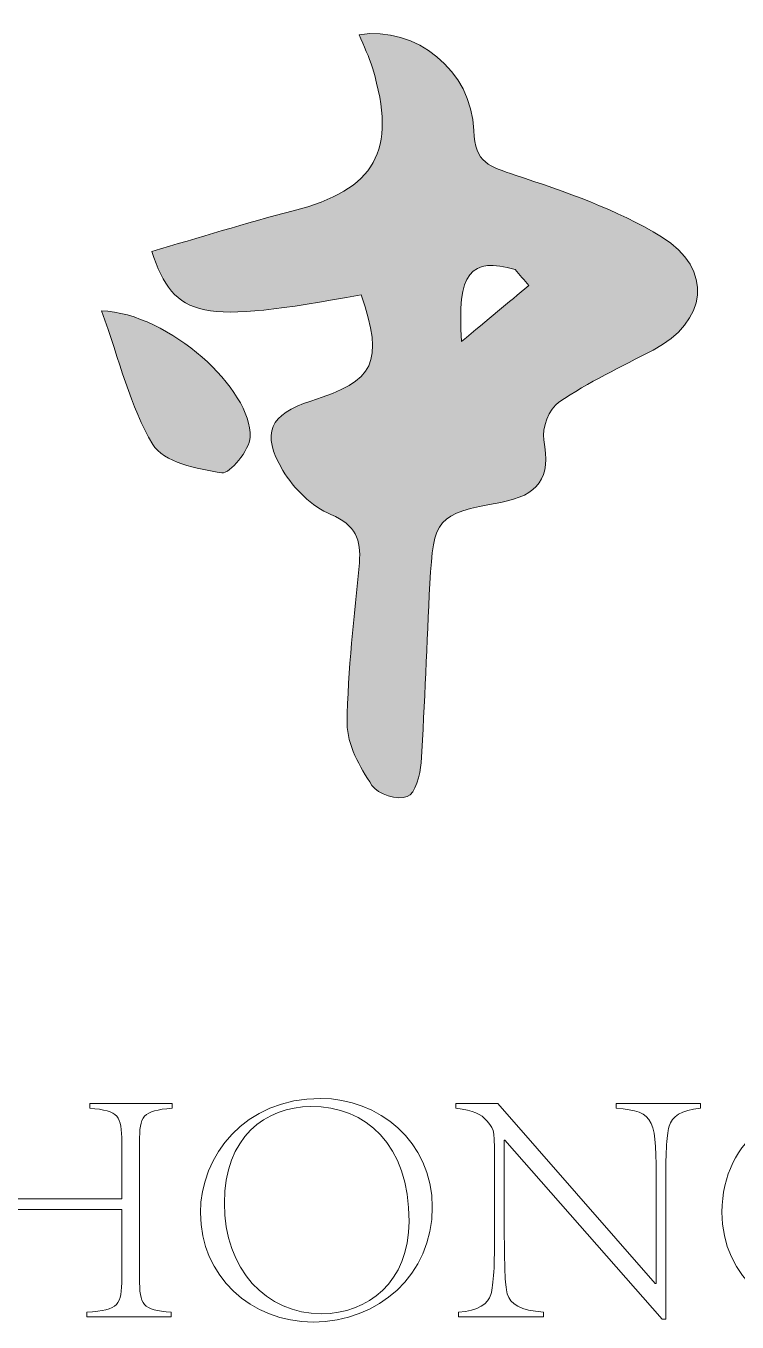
# Model space of a CAD drawing. Header units: inches. Extents: x -3733042 to -3450527, y 579159 to 997713.
# Drawn here: x -3455896 to -3454789, y 646301 to 648319 of the extents above; entities that cross this region are included whole.
import ezdxf

# ---------------------------------------------------------------- set-up
doc = ezdxf.new("R2010")
doc.units = ezdxf.units.IN
doc.header["$LTSCALE"] = 1000
doc.header["$MEASUREMENT"] = 0
doc.layers.get('0').update_dxf_attribs({"lineweight": 18})

msp = doc.modelspace()

# ---------------------------------------------------------------- hatches: boundary and pattern name
h = msp.add_hatch(color=256)
edge = h.paths.add_edge_path(flags=0)
edge.add_spline(control_points=[(-3455374.2, 647900.6), (-3455338.6, 647795.1), (-3455352.5, 647766.7), (-3455452.6, 647734.9)], knot_values=[0, 0, 0, 0, 222.095352, 222.095352, 222.095352, 222.095352], weights=[1, 1, 1, 1], degree=3, periodic=0)
edge.add_spline(control_points=[(-3455452.6, 647734.9), (-3455516.2, 647714.6), (-3455531, 647685.2), (-3455496.2, 647627)], knot_values=[0, 0, 0, 0, 145.395063, 145.395063, 145.395063, 145.395063], weights=[1, 1, 1, 1], degree=3, periodic=0)
edge.add_spline(control_points=[(-3455496.2, 647627), (-3455479.3, 647598.7), (-3455451, 647570.8), (-3455421.3, 647558.3)], knot_values=[0, 0, 0, 0, 103.232479, 103.232479, 103.232479, 103.232479], weights=[1, 1, 1, 1], degree=3, periodic=0)
edge.add_spline(control_points=[(-3455421.3, 647558.3), (-3455382.8, 647541.9), (-3455373.9, 647519), (-3455377.1, 647483.1)], knot_values=[0, 0, 0, 0, 95.380814, 95.380814, 95.380814, 95.380814], weights=[1, 1, 1, 1], degree=3, periodic=0)
edge.add_spline(control_points=[(-3455377.1, 647483.1), (-3455384.4, 647399.7), (-3455395.5, 647316.3), (-3455396.1, 647232.8)], knot_values=[0, 0, 0, 0, 251.150003, 251.150003, 251.150003, 251.150003], weights=[1, 1, 1, 1], degree=3, periodic=0)
edge.add_spline(control_points=[(-3455396.1, 647232.8), (-3455396.3, 647200.3), (-3455376.3, 647165), (-3455357.4, 647136.3)], knot_values=[0, 0, 0, 0, 105.340649, 105.340649, 105.340649, 105.340649], weights=[1, 1, 1, 1], degree=3, periodic=0)
edge.add_spline(control_points=[(-3455357.4, 647136.3), (-3455348.7, 647123), (-3455316.9, 647113.1), (-3455302.5, 647118.9)], knot_values=[0, 0, 0, 0, 60.501459, 60.501459, 60.501459, 60.501459], weights=[1, 1, 1, 1], degree=3, periodic=0)
edge.add_spline(control_points=[(-3455302.5, 647118.9), (-3455290, 647123.9), (-3455282.2, 647152.9), (-3455281, 647171.8)], knot_values=[0, 0, 0, 0, 59.131644, 59.131644, 59.131644, 59.131644], weights=[1, 1, 1, 1], degree=3, periodic=0)
edge.add_spline(control_points=[(-3455281, 647171.8), (-3455274.9, 647264.7), (-3455272.4, 647357.9), (-3455267.2, 647450.9)], knot_values=[0, 0, 0, 0, 279.493308, 279.493308, 279.493308, 279.493308], weights=[1, 1, 1, 1], degree=3, periodic=0)
edge.add_spline(control_points=[(-3455267.2, 647450.9), (-3455261.5, 647552.6), (-3455257.3, 647558.8), (-3455156.9, 647577.2)], knot_values=[0, 0, 0, 0, 195.607582, 195.607582, 195.607582, 195.607582], weights=[1, 1, 1, 1], degree=3, periodic=0)
edge.add_spline(control_points=[(-3455156.9, 647577.2), (-3455098.6, 647588), (-3455078, 647615.4), (-3455089.9, 647674.6)], knot_values=[0, 0, 0, 0, 137.986296, 137.986296, 137.986296, 137.986296], weights=[1, 1, 1, 1], degree=3, periodic=0)
edge.add_spline(control_points=[(-3455089.9, 647674.6), (-3455093.5, 647692.5), (-3455081.3, 647723.2), (-3455066.3, 647733.2)], knot_values=[0, 0, 0, 0, 65.857334, 65.857334, 65.857334, 65.857334], weights=[1, 1, 1, 1], degree=3, periodic=0)
edge.add_spline(control_points=[(-3455066.3, 647733.2), (-3455020.1, 647764.2), (-3454969.5, 647788.8), (-3454919.8, 647814.4)], knot_values=[0, 0, 0, 0, 167.57061, 167.57061, 167.57061, 167.57061], weights=[1, 1, 1, 1], degree=3, periodic=0)
edge.add_spline(control_points=[(-3454919.8, 647814.4), (-3454835.4, 647857.8), (-3454824.4, 647940.6), (-3454906.5, 647990.8)], knot_values=[0, 0, 0, 0, 227.254913, 227.254913, 227.254913, 227.254913], weights=[1, 1, 1, 1], degree=3, periodic=0)
edge.add_spline(control_points=[(-3454906.5, 647990.8), (-3454976.3, 648033.5), (-3455056.4, 648061), (-3455134.6, 648087)], knot_values=[0, 0, 0, 0, 248.153102, 248.153102, 248.153102, 248.153102], weights=[1, 1, 1, 1], degree=3, periodic=0)
edge.add_spline(control_points=[(-3455134.6, 648087), (-3455173.5, 648100), (-3455197.4, 648105.1), (-3455199, 648156.3)], knot_values=[0, 0, 0, 0, 104.659074, 104.659074, 104.659074, 104.659074], weights=[1, 1, 1, 1], degree=3, periodic=0)
edge.add_spline(control_points=[(-3455199, 648156.3), (-3455201.7, 648250.1), (-3455289.7, 648319.2), (-3455377.3, 648305.6)], knot_values=[0, 0, 0, 0, 261.986042, 261.986042, 261.986042, 261.986042], weights=[1, 1, 1, 1], degree=3, periodic=0)
edge.add_spline(control_points=[(-3455377.3, 648305.6), (-3455370.2, 648288), (-3455361.9, 648271.3), (-3455356.6, 648253.7)], knot_values=[0, 0, 0, 0, 55.980452, 55.980452, 55.980452, 55.980452], weights=[1, 1, 1, 1], degree=3, periodic=0)
edge.add_spline(control_points=[(-3455356.6, 648253.7), (-3455317.5, 648124.3), (-3455352, 648064.2), (-3455480.4, 648031.2)], knot_values=[0, 0, 0, 0, 300.912516, 300.912516, 300.912516, 300.912516], weights=[1, 1, 1, 1], degree=3, periodic=0)
edge.add_spline(control_points=[(-3455480.4, 648031.2), (-3455554.1, 648012.2), (-3455626.9, 647989.3), (-3455700.3, 647968.1)], knot_values=[0, 0, 0, 0, 228.772567, 228.772567, 228.772567, 228.772567], weights=[1, 1, 1, 1], degree=3, periodic=0)
edge.add_spline(control_points=[(-3455700.3, 647968.1), (-3455665.2, 647862.1), (-3455624.1, 647854.3), (-3455374.2, 647900.6)], knot_values=[0, 0, 0, 0, 375.920052, 375.920052, 375.920052, 375.920052], weights=[1, 1, 1, 1], degree=3, periodic=0)
edge = h.paths.add_edge_path(flags=0)
edge.add_spline(control_points=[(-3455217.8, 647827.9), (-3455225.6, 647935.5), (-3455203.7, 647959.8), (-3455134.4, 647939.8)], knot_values=[0, 0, 0, 0, 182.185542, 182.185542, 182.185542, 182.185542], weights=[1, 1, 1, 1], degree=3, periodic=0)
edge.add_spline(control_points=[(-3455134.4, 647939.8), (-3455127.4, 647931.5), (-3455120.3, 647923.2), (-3455113.3, 647914.8)], knot_values=[0, 0, 0, 0, 32.685925, 32.685925, 32.685925, 32.685925], weights=[1, 1, 1, 1], degree=3, periodic=0)
edge.add_spline(control_points=[(-3455113.3, 647914.8), (-3455145, 647888.4), (-3455176.8, 647862.1), (-3455217.8, 647827.9)], knot_values=[0, 0, 0, 0, 135.931716, 135.931716, 135.931716, 135.931716], weights=[1, 1, 1, 1], degree=3, periodic=0)
h = msp.add_hatch(color=256)
edge = h.paths.add_edge_path(flags=0)
edge.add_spline(control_points=[(-3455698.9, 647667.4), (-3455682.5, 647640), (-3455629.5, 647629.2), (-3455591.2, 647623.3)], knot_values=[0, 0, 0, 0, 119.426089, 119.426089, 119.426089, 119.426089], weights=[1, 1, 1, 1], degree=3, periodic=0)
edge.add_spline(control_points=[(-3455591.2, 647623.3), (-3455578.9, 647621.4), (-3455547.9, 647658.7), (-3455547.1, 647678.9)], knot_values=[0, 0, 0, 0, 74.527892, 74.527892, 74.527892, 74.527892], weights=[1, 1, 1, 1], degree=3, periodic=0)
edge.add_spline(control_points=[(-3455547.1, 647678.9), (-3455544, 647752.8), (-3455672.9, 647871.4), (-3455778.6, 647875.7)], knot_values=[0, 0, 0, 0, 324.97153, 324.97153, 324.97153, 324.97153], weights=[1, 1, 1, 1], degree=3, periodic=0)
edge.add_spline(control_points=[(-3455778.6, 647875.7), (-3455750.2, 647797.1), (-3455734.2, 647726.5), (-3455698.9, 647667.4)], knot_values=[0, 0, 0, 0, 223.473372, 223.473372, 223.473372, 223.473372], weights=[1, 1, 1, 1], degree=3, periodic=0)

# ---------------------------------------------------------------- linework, layer by layer
for p, q in [((-3455797, 646641.1), (-3455797, 646633.6)), ((-3455668.5, 646641.1), (-3455668.5, 646633.6)), ((-3455226.9, 646641.1), (-3455226.9, 646633.6)), ((-3454977.4, 646641.1), (-3454977.4, 646633.6)), ((-3454845.8, 646641.1), (-3454845.8, 646633.6)), ((-3455747.1, 646580.5), (-3455747.1, 646492.4)), ((-3455719.4, 646580.5), (-3455719.4, 646369.2)), ((-3455151.5, 646583.7), (-3455151.5, 646442.5)), ((-3455166.4, 646557.7), (-3455166.4, 646442.5)), ((-3454914.8, 646512), (-3454914.8, 646360.7)), ((-3454899.9, 646512), (-3454899.9, 646305)), ((-3455747.1, 646475.9), (-3455747.1, 646369.2)), ((-3455801.2, 646316.1), (-3455801.2, 646308.7)), ((-3455670.1, 646316.1), (-3455670.1, 646308.7)), ((-3455222.7, 646316.1), (-3455222.7, 646308.7)), ((-3455090.5, 646316.1), (-3455090.5, 646308.7))]:
    msp.add_line(p, q)
for points in [[(-3455377.3, 648305.6), (-3455289.7, 648319.2), (-3455201.7, 648250.1), (-3455199, 648156.3)], [(-3455356.6, 648253.7), (-3455361.9, 648271.3), (-3455370.2, 648288), (-3455377.3, 648305.6)], [(-3455480.4, 648031.2), (-3455352, 648064.2), (-3455317.5, 648124.3), (-3455356.6, 648253.7)], [(-3455199, 648156.3), (-3455197.4, 648105.1), (-3455173.5, 648100), (-3455134.6, 648087)], [(-3455134.6, 648087), (-3455056.4, 648061), (-3454976.3, 648033.5), (-3454906.5, 647990.8)], [(-3455700.3, 647968.1), (-3455626.9, 647989.3), (-3455554.1, 648012.2), (-3455480.4, 648031.2)], [(-3454906.5, 647990.8), (-3454824.4, 647940.6), (-3454835.4, 647857.8), (-3454919.8, 647814.4)], [(-3455374.2, 647900.6), (-3455624.1, 647854.3), (-3455665.2, 647862.1), (-3455700.3, 647968.1)], [(-3455134.4, 647939.8), (-3455203.7, 647959.8), (-3455225.6, 647935.5), (-3455217.8, 647827.9)], [(-3455113.3, 647914.8), (-3455120.3, 647923.2), (-3455127.4, 647931.5), (-3455134.4, 647939.8)], [(-3455217.8, 647827.9), (-3455176.8, 647862.1), (-3455145, 647888.4), (-3455113.3, 647914.8)], [(-3455452.6, 647734.9), (-3455352.5, 647766.7), (-3455338.6, 647795.1), (-3455374.2, 647900.6)], [(-3455778.6, 647875.7), (-3455672.9, 647871.4), (-3455544, 647752.8), (-3455547.1, 647678.9)], [(-3455698.9, 647667.4), (-3455734.2, 647726.5), (-3455750.2, 647797.1), (-3455778.6, 647875.7)], [(-3454919.8, 647814.4), (-3454969.5, 647788.8), (-3455020.1, 647764.2), (-3455066.3, 647733.2)], [(-3455496.2, 647627), (-3455531, 647685.2), (-3455516.2, 647714.6), (-3455452.6, 647734.9)], [(-3455066.3, 647733.2), (-3455081.3, 647723.2), (-3455093.5, 647692.5), (-3455089.9, 647674.6)], [(-3455547.1, 647678.9), (-3455547.9, 647658.7), (-3455578.9, 647621.4), (-3455591.2, 647623.3)], [(-3455089.9, 647674.6), (-3455078, 647615.4), (-3455098.6, 647588), (-3455156.9, 647577.2)], [(-3455591.2, 647623.3), (-3455629.5, 647629.2), (-3455682.5, 647640), (-3455698.9, 647667.4)], [(-3455421.3, 647558.3), (-3455451, 647570.8), (-3455479.3, 647598.7), (-3455496.2, 647627)], [(-3455156.9, 647577.2), (-3455257.3, 647558.8), (-3455261.5, 647552.6), (-3455267.2, 647450.9)], [(-3455377.1, 647483.1), (-3455373.9, 647519), (-3455382.8, 647541.9), (-3455421.3, 647558.3)], [(-3455396.1, 647232.8), (-3455395.5, 647316.3), (-3455384.4, 647399.7), (-3455377.1, 647483.1)], [(-3455267.2, 647450.9), (-3455272.4, 647357.9), (-3455274.9, 647264.7), (-3455281, 647171.8)], [(-3455357.4, 647136.3), (-3455376.3, 647165), (-3455396.3, 647200.3), (-3455396.1, 647232.8)], [(-3455281, 647171.8), (-3455282.2, 647152.9), (-3455290, 647123.9), (-3455302.5, 647118.9)], [(-3455302.5, 647118.9), (-3455316.9, 647113.1), (-3455348.7, 647123), (-3455357.4, 647136.3)], [(-3455797, 646641.1), (-3455797, 646641.1), (-3455668.5, 646641.1), (-3455668.5, 646641.1)], [(-3455226.9, 646641.1), (-3455226.9, 646641.1), (-3455161.6, 646641.1), (-3455161.6, 646641.1)], [(-3455161.6, 646641.1), (-3455161.6, 646641.1), (-3454916.4, 646360.7), (-3454916.4, 646360.7)], [(-3454977.4, 646641.1), (-3454977.4, 646641.1), (-3454845.8, 646641.1), (-3454845.8, 646641.1)], [(-3455747.1, 646580.5), (-3455747.1, 646621.9), (-3455751.3, 646629.9), (-3455797, 646633.6)], [(-3455668.5, 646633.6), (-3455715.2, 646629.9), (-3455719.4, 646621.9), (-3455719.4, 646580.5)], [(-3455452.5, 646636.3), (-3455523.1, 646635.8), (-3455587.3, 646588.5), (-3455587.3, 646486)], [(-3455178.6, 646614), (-3455187.6, 646624.6), (-3455198.8, 646630.4), (-3455226.9, 646633.6)], [(-3454914.8, 646512), (-3454914.8, 646615.6), (-3454915.3, 646629.4), (-3454977.4, 646633.6)], [(-3454845.8, 646633.6), (-3454876.5, 646631), (-3454889.8, 646620.9), (-3454894.6, 646605.5)], [(-3455166.4, 646557.7), (-3455166.4, 646605), (-3455169.1, 646602.3), (-3455178.6, 646614)], [(-3454894.6, 646605.5), (-3454899.4, 646589), (-3454899.9, 646562), (-3454899.9, 646512)], [(-3454905.8, 646305), (-3454905.8, 646305), (-3455150.5, 646583.7), (-3455150.5, 646583.7)], [(-3455150.5, 646583.7), (-3455150.5, 646583.7), (-3455151.5, 646583.7), (-3455151.5, 646583.7)], [(-3455971.1, 646492.4), (-3455971.1, 646492.4), (-3455747.1, 646492.4), (-3455747.1, 646492.4)], [(-3455747.1, 646475.9), (-3455747.1, 646475.9), (-3455971.1, 646475.9), (-3455971.1, 646475.9)], [(-3455172.2, 646343.7), (-3455168, 646359.7), (-3455166.4, 646388.9), (-3455166.4, 646442.5)], [(-3455151.5, 646442.5), (-3455151, 646388.9), (-3455150.5, 646359.7), (-3455146.8, 646344.8)], [(-3455801.2, 646316.1), (-3455751.3, 646319.3), (-3455747.1, 646327.3), (-3455747.1, 646369.2)], [(-3455719.4, 646369.2), (-3455719.4, 646327.3), (-3455715.2, 646319.3), (-3455670.1, 646316.1)], [(-3454916.4, 646360.7), (-3454916.4, 646360.7), (-3454914.8, 646360.7), (-3454914.8, 646360.7)], [(-3455222.7, 646316.1), (-3455191.4, 646318.3), (-3455176.5, 646328.9), (-3455172.2, 646343.7)], [(-3455146.8, 646344.8), (-3455142, 646328.3), (-3455126.1, 646318.8), (-3455090.5, 646316.1)], [(-3455670.1, 646308.7), (-3455670.1, 646308.7), (-3455801.2, 646308.7), (-3455801.2, 646308.7)], [(-3455090.5, 646308.7), (-3455090.5, 646308.7), (-3455222.7, 646308.7), (-3455222.7, 646308.7)], [(-3454899.9, 646305), (-3454899.9, 646305), (-3454905.8, 646305), (-3454905.8, 646305)]]:
    msp.add_open_spline(points, degree=3)
for points, knots in [([(-3455263.5, 646479.6), (-3455263.5, 646374), (-3455347.9, 646300.7), (-3455448.8, 646300.7), (-3455545.9, 646300.7), (-3455624.5, 646372.4), (-3455624.5, 646470.7), (-3455624.5, 646559.8), (-3455555.5, 646649), (-3455437.1, 646649), (-3455348.4, 646649), (-3455263.5, 646582.6), (-3455263.5, 646479.6)], [0, 0, 0, 0, 272.371618, 272.371618, 272.371618, 544.743236, 544.743236, 544.743236, 817.114854, 817.114854, 817.114854, 1089.486472, 1089.486472, 1089.486472, 1089.486472]), ([(-3454491.7, 646322.5), (-3454526.2, 646314), (-3454571.4, 646300.7), (-3454614.9, 646300.7), (-3454730.6, 646300.7), (-3454812.4, 646370.8), (-3454812.4, 646471.7), (-3454812.4, 646588), (-3454714.2, 646649), (-3454609.6, 646649), (-3454564.4, 646649), (-3454524.1, 646640), (-3454506, 646634.7)], [0, 0, 0, 0, 202.231565, 202.231565, 202.231565, 404.46313, 404.46313, 404.46313, 606.694695, 606.694695, 606.694695, 808.92626, 808.92626, 808.92626, 808.92626]), ([(-3455587.3, 646486), (-3455587.3, 646382.5), (-3455522, 646313.5), (-3455436, 646313.5), (-3455364.4, 646313.5), (-3455299.6, 646362.9), (-3455299.6, 646457.4), (-3455299.6, 646577.9), (-3455367, 646636.3), (-3455452.5, 646636.3)], [0, 0, 0, 0, 242.05374, 242.05374, 242.05374, 484.107479, 484.107479, 484.107479, 726.161219, 726.161219, 726.161219, 726.161219])]:
    msp.add_open_spline(points, degree=3, knots=knots)

doc.saveas('drawing.dxf')
